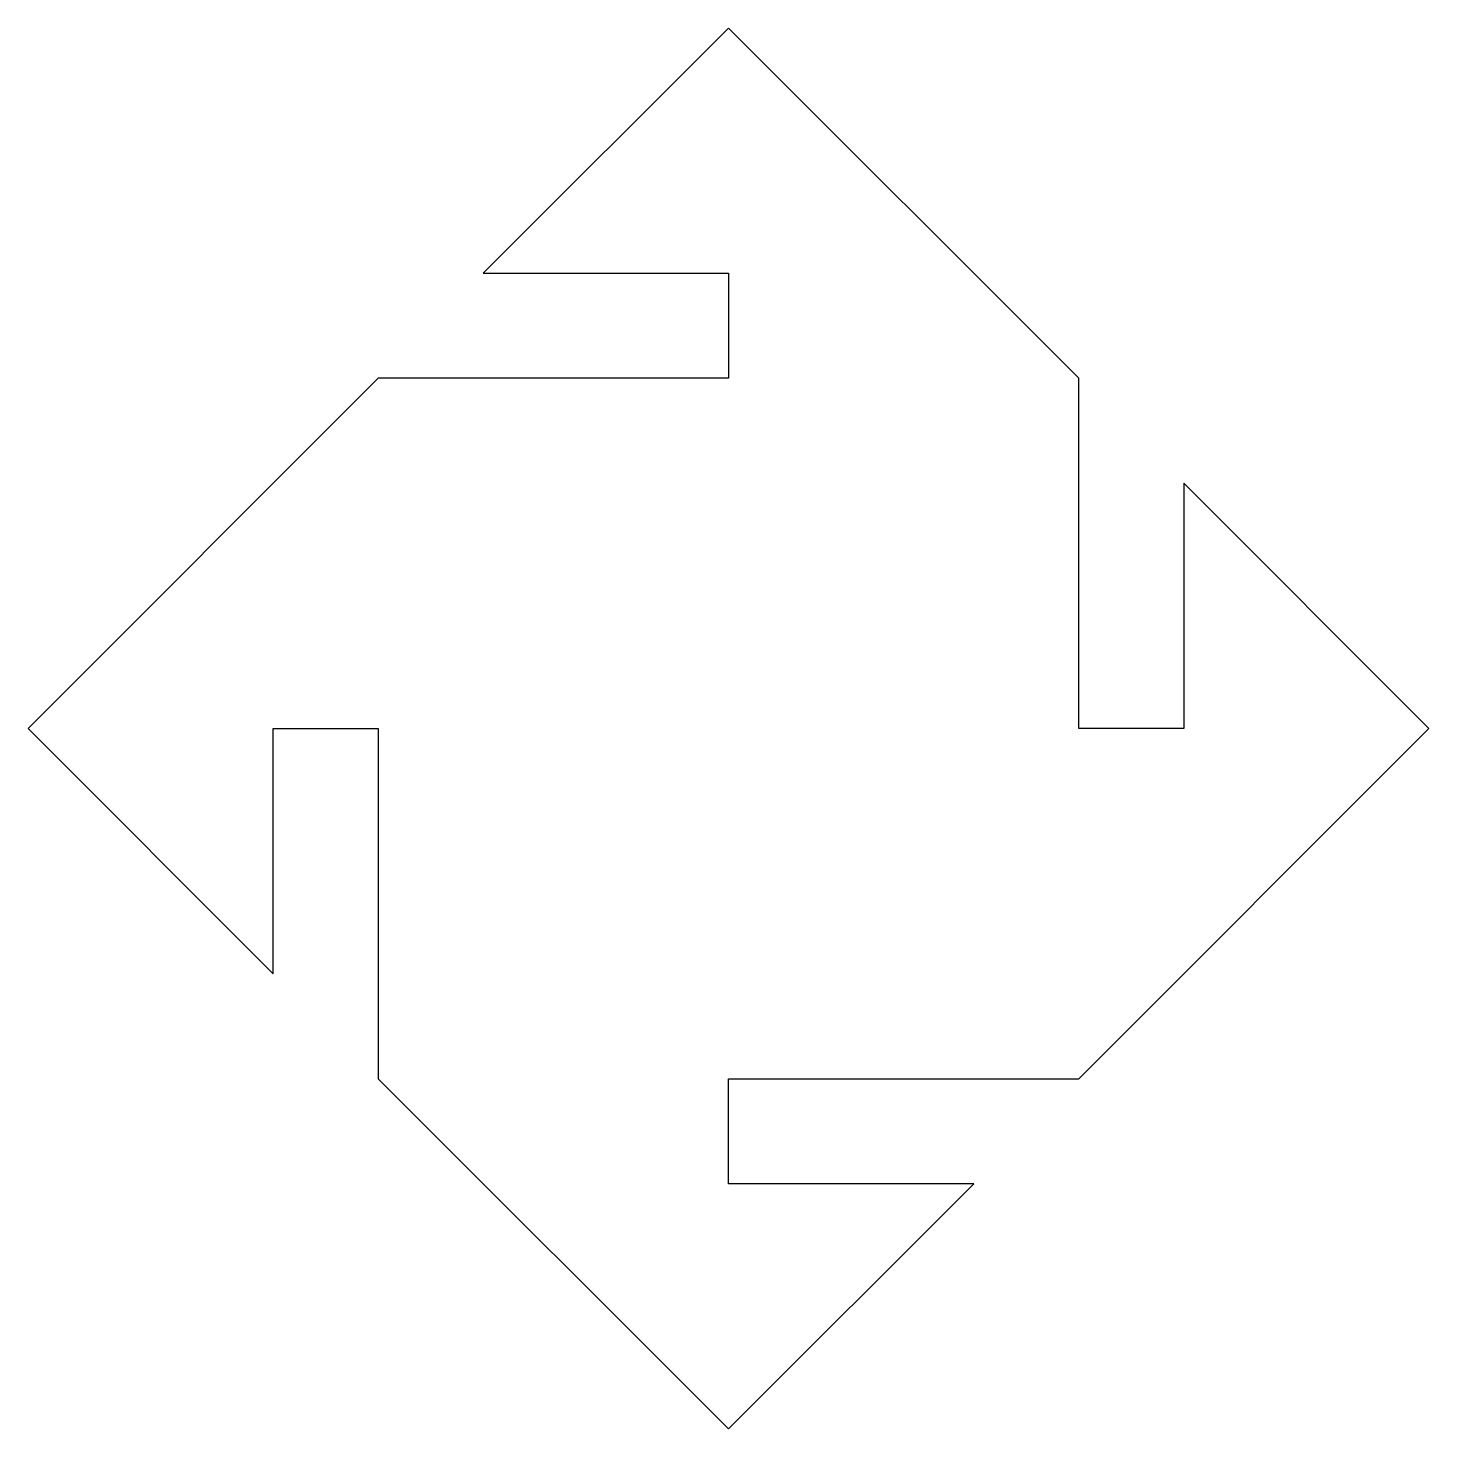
# Model space of a CAD drawing. Header units: metres. Extents: x -30 to 30, y -30 to 30.
import ezdxf

# ---------------------------------------------------------------- set-up
doc = ezdxf.new("R2010")
doc.units = ezdxf.units.M

msp = doc.modelspace()

# ---------------------------------------------------------------- linework, layer by layer
for p, q in [((0, 30), (-10.5, 19.5)), ((15, 15), (0, 30)), ((-10.5, 19.5), (0, 19.5)), ((0, 19.5), (0, 15)), ((-15, 15), (-30, 0)), ((0, 15), (-15, 15)), ((15, 0), (15, 15)), ((30, 0), (19.5, 10.5)), ((19.5, 10.5), (19.5, 0)), ((-30, 0), (-19.5, -10.5)), ((-19.5, -10.5), (-19.5, 0)), ((-19.5, 0), (-15, 0)), ((-15, 0), (-15, -15)), ((15, -15), (30, 0)), ((19.5, 0), (15, 0)), ((-15, -15), (0, -30)), ((0, -19.5), (0, -15)), ((0, -15), (15, -15)), ((10.5, -19.5), (0, -19.5)), ((0, -30), (10.5, -19.5))]:
    msp.add_line(p, q)

doc.saveas('drawing.dxf')
